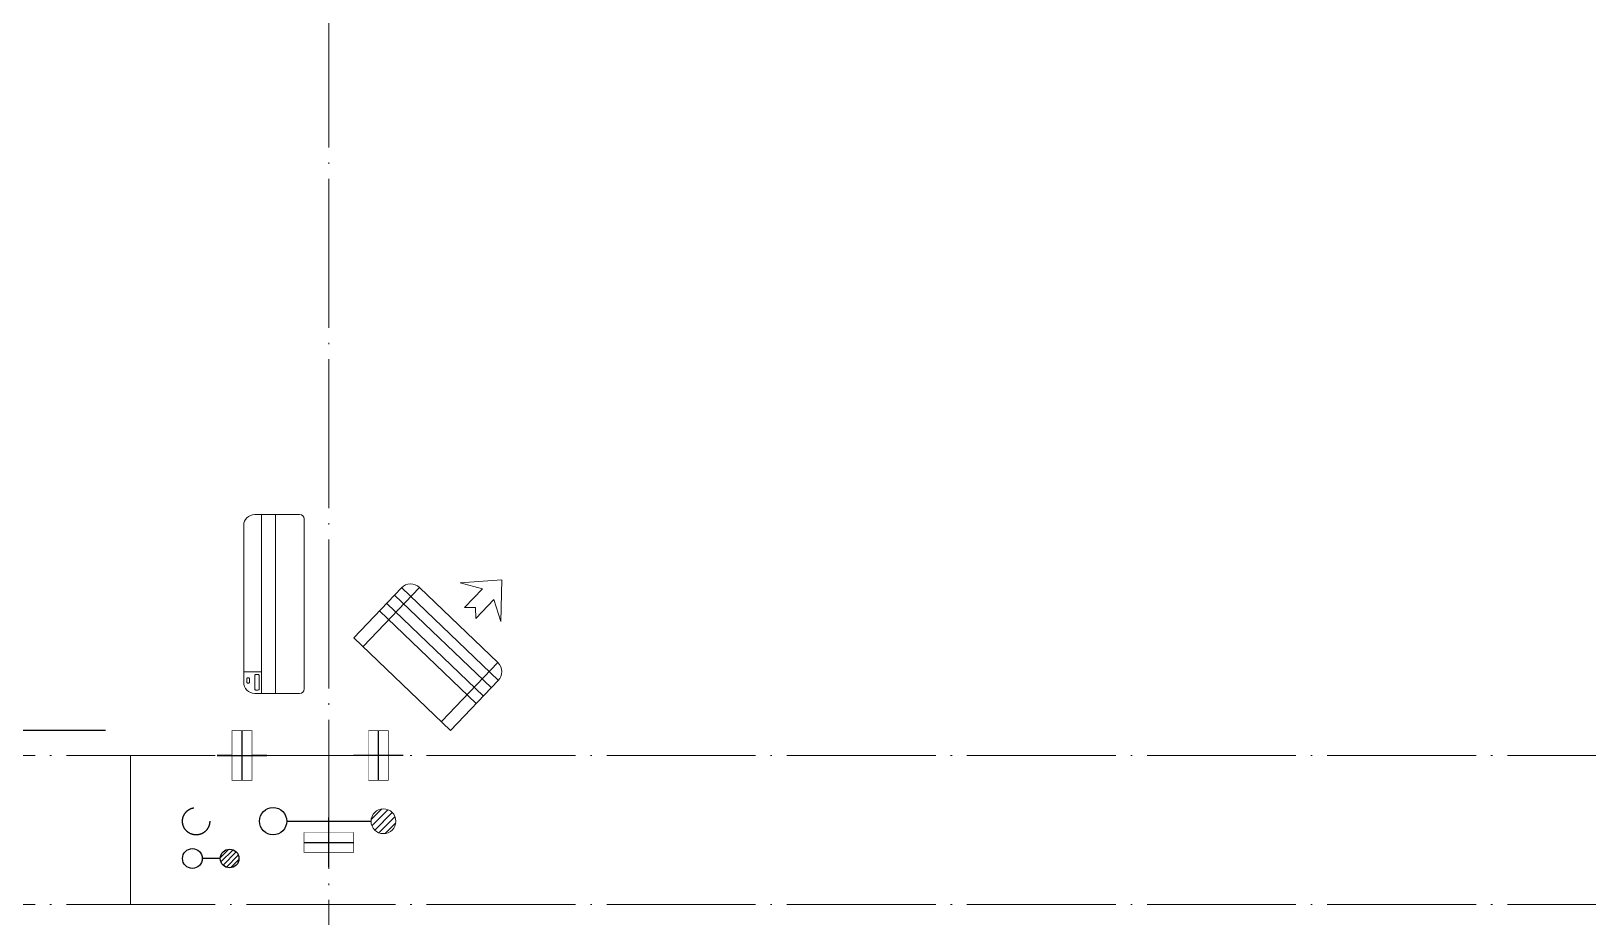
# Model space of a CAD drawing. Extents: x -518115 to 1124316, y -209821 to 1628073.
# Drawn here: x 855217 to 861491, y 596599 to 600166 of the extents above; entities that cross this region are included whole.
import ezdxf

# ---------------------------------------------------------------- set-up
doc = ezdxf.new("R2010")
doc.units = 0
doc.header["$LTSCALE"] = 1000
doc.header["$MEASUREMENT"] = 0
doc.linetypes.add('DASH', pattern=[0.35, 0.25, -0.1])
doc.linetypes.add('DOTE', pattern=[2.42, 2, -0.2, 0.02, -0.2])
for name, color, linetype in [('3.5方案汇报，与郭总、侯月琴确定户型_t8$0$2020.03.04 -1安徽标准化洋房户型(UA）_t8_t8$0$看线', 154, 'Continuous'), ('EQUIP_地漏', 7, 'Continuous'), ('VPIPE-凝结', 150, 'Continuous'), ('VPIPE-废水', 31, 'Continuous'), ('VPIPE-雨水', 4, 'DASH'), ('机电标识类', 1, 'Continuous')]:
    doc.layers.add(name, color=color, linetype=linetype)
for name, color, linetype, lineweight in [('DOTE', 19, 'DOTE', 9), ('LVTRY', 1, 'Continuous', 13), ('平面-空调室内机', 176, 'Continuous', 9), ('平面-空调预留孔', 173, 'Continuous', 15), ('空调', 76, 'Continuous', 13)]:
    doc.layers.add(name, color=color, linetype=linetype, lineweight=lineweight)

# ---------------------------------------------------------------- blocks, each defined once
blk = doc.blocks.new('dasdasf1sa2f31as32f')
for p, q in [((-116, 585.6), (43.3, 640.5)), ((82.7, 476.6), (43.3, 640.5)), ((-22.8, 585.5), (-116, 585.6)), ((-22.8, 585.5), (-73.4, 493.2)), ((-473.5, 259.7), (-339.5, 504)), ((-269.8, 524.3), (-427.7, 236.5)), ((134.6, 245.5), (-338.8, 505.1)), ((-269.8, 524.3), (113.7, 314)), ((-31.3, 504.4), (-73.4, 493.2)), ((-18.1, 462.9), (-31.3, 504.4)), ((32.4, 555.1), (-18.1, 462.9)), ((82.7, 476.6), (32.4, 555.1)), ((114.7, 208.4), (-359.1, 468.2)), ((72.3, 131.9), (-401.1, 391.6)), ((92.6, 168.8), (-380.9, 428.5)), ((113.7, 314), (-44.2, 26.2)), ((0, 0), (-473.5, 259.7)), ((134, 244.4), (0, 0))]:
    blk.add_line(p, q)
for centre, start, end in [((-294.5, 479.4), 61.25933, 151.25933), ((89, 269), 331.25933, 61.25933)]:
    blk.add_arc(centre, 51.3, start, end)
blk = doc.blocks.new('dongkong')
blk.add_wipeout([(-603756, 210771), (-603756, 210570.8), (-603836, 210570.8), (-603836, 210771)])
at = {"layer": '机电标识类', "color": 250, "linetype": 'DASH', "ltscale": 400}
for p, q in [((-603796, 210771), (-603796, 210570.8)), ((-603896, 210670.7), (-603696, 210670.7))]:
    blk.add_line(p, q, dxfattribs=at)
at = {"layer": '空调', "color": 6, "linetype": 'DASH', "const_width": 2}
blk.add_lwpolyline([(-603756, 210771), (-603756, 210570.8), (-603836, 210570.8), (-603836, 210771)], close=True, dxfattribs=at)
blk = doc.blocks.new('GDGDRGDGDRGDR')
at = {"layer": '平面-空调室内机', "ltscale": 0.3, "rotation": 89.99999999999999}
blk.add_blockref('dongkong', (659787.3, 1046278.1), dxfattribs=at)
at = {"layer": '平面-空调预留孔', "rotation": 344.9999999966897}
blk.add_blockref('dasdasf1sa2f31as32f', (449606.8, 442932.1), dxfattribs=at)
at = {"layer": '平面-空调室内机', "ltscale": 0.3, "rotation": 180}
blk.add_blockref('dongkong', (-154479.5, 653502.9), dxfattribs=at)
blk = doc.blocks.new('HFHFTHFD')
at = {"layer": 'DOTE', "linetype": 'DOTE', "ltscale": 0.3}
for p, q in [((449116.6, 601748.8), (449116.6, 593448.8)), ((472616.6, 597248.8), (418616.6, 597248.8)), ((448316.6, 597248.8), (448316.6, 596648.8)), ((472616.6, 596648.8), (418616.6, 596648.8))]:
    blk.add_line(p, q, dxfattribs=at)
blk = doc.blocks.new('$TwtSys$00000141')
at = {"color": 1}
for p, q in [((-47.1, 3.8), (-5, 45.9)), ((-47.1, 3.8), (-5, 45.9)), ((-43.6, -17.5), (17.5, 43.6)), ((-43.6, -17.5), (17.5, 43.6)), ((-33.2, -33.2), (33.2, 33.2)), ((-33.2, -33.2), (33.2, 33.2)), ((-16.2, -43.5), (43.8, 16.4)), ((-16.2, -43.5), (43.8, 16.4)), ((5.7, -46.1), (46.1, -5.7)), ((5.7, -46.1), (46.1, -5.7))]:
    blk.add_line(p, q, dxfattribs=at)
blk.add_circle((0, 0), 47, dxfattribs=at)
blk.add_circle((0, 0), 47, dxfattribs=at)
blk = doc.blocks.new('$lvtry$00000171')
for p, q in [((-74.2, 10.6), (-10.6, 74.2)), ((-69.8, -27.4), (27.4, 69.8)), ((-53, -53), (53, 53)), ((-27.4, -69.8), (69.8, 27.4)), ((10.6, -74.2), (74.2, -10.6))]:
    blk.add_line(p, q)
blk.add_circle((0, 0), 75)
blk.add_point((0, 0))
blk = doc.blocks.new('A$C001338C2')
for p, q in [((0, 248.6), (0, 22)), ((845, 303.6), (55, 303.6)), ((109.1, 214.8), (109.1, 303.6)), ((900, 22), (900, 248.6)), ((22, 0), (878, 0))]:
    blk.add_line(p, q)
at = {"lineweight": 5}
for p, q in [((900, 214.8), (0, 214.8)), ((900, 143.2), (0, 143.2))]:
    blk.add_line(p, q, dxfattribs=at)
for points in [[(89.2, 226.4), (22.2, 226.4, -0.414214), (16.7, 231.9), (16.7, 243.1, -0.414214), (22.2, 248.6), (89.2, 248.6, -0.414214), (94.7, 243.1), (94.7, 231.9, -0.414214)], [(73.1, 275), (56.8, 275, -0.414214), (51.3, 280.5), (51.3, 283.4, -0.414214), (56.8, 288.9), (73.1, 288.9, -0.414214), (78.6, 283.4), (78.6, 280.5, -0.414214)]]:
    blk.add_lwpolyline(points, format="xyb", close=True)
for centre, radius, start, end in [((55, 248.6), 55, 90, 180), ((845, 248.6), 55, 360, 90), ((22, 22), 22, 180, 270), ((878, 22), 22, 270, 360)]:
    blk.add_arc(centre, radius, start, end)

msp = doc.modelspace()

# ---------------------------------------------------------------- block references
msp.add_blockref('GDGDRGDGDRGDR', (407300, 154416.7))

# ---------------------------------------------------------------- next in the draw order: linework, layer by layer
at = {"layer": '3.5方案汇报，与郭总、侯月琴确定户型_t8$0$2020.03.04 -1安徽标准化洋房户型(UA）_t8_t8$0$看线', "ltscale": 10}
msp.add_line((855516.6, 597348.8), (853016.6, 597348.8), dxfattribs=at)
at = {"layer": 'VPIPE-凝结', "ltscale": 0.1}
msp.add_line((856246.6, 596983.8), (856586.6, 596983.8), dxfattribs=at)
msp.add_lwpolyline([(855979, 596833.8), (855906.6, 596833.8)], dxfattribs=at)
at = {"layer": 'VPIPE-凝结'}
msp.add_circle((855866.6, 596833.8), 40, dxfattribs=at)
at = {"layer": 'VPIPE-废水'}
msp.add_circle((856191.6, 596983.8), 55, dxfattribs=at)
at = {"layer": 'VPIPE-雨水'}
msp.add_circle((855881.6, 596983.8), 55, dxfattribs=at)

# ---------------------------------------------------------------- next in the draw order: block references
msp.add_blockref('HFHFTHFD', (407300, 0))
at = {"layer": 'EQUIP_地漏', "xscale": -0.8, "yscale": -0.8, "zscale": 0.8, "rotation": 180}
msp.add_blockref('$TwtSys$00000141', (856016.6, 596833.8), dxfattribs=at)
at = {"layer": 'LVTRY', "xscale": -0.6666666667107825, "yscale": 0.6666666667107825, "rotation": 90.00000000602213}
msp.add_blockref('$lvtry$00000171', (856636.6, 596983.8), dxfattribs=at)
at = {"layer": '平面-空调预留孔', "xscale": 0.800000000046565, "yscale": 0.800000000046565, "zscale": 0.800000000046565, "rotation": 90.00000023343017}
msp.add_blockref('A$C001338C2', (856316.5, 597498.8), dxfattribs=at)

# ---------------------------------------------------------------- next in the draw order: block references
at = {"layer": '平面-空调室内机', "ltscale": 0.3, "rotation": 180}
msp.add_blockref('dongkong', (252270.4, 807919.6), dxfattribs=at)

# ---------------------------------------------------------------- next in the draw order: block references
at = {"layer": '平面-空调室内机', "ltscale": 0.3, "xscale": -1, "rotation": 180}
msp.add_blockref('dongkong', (1459862.5, 807919.6), dxfattribs=at)

doc.saveas('drawing.dxf')
